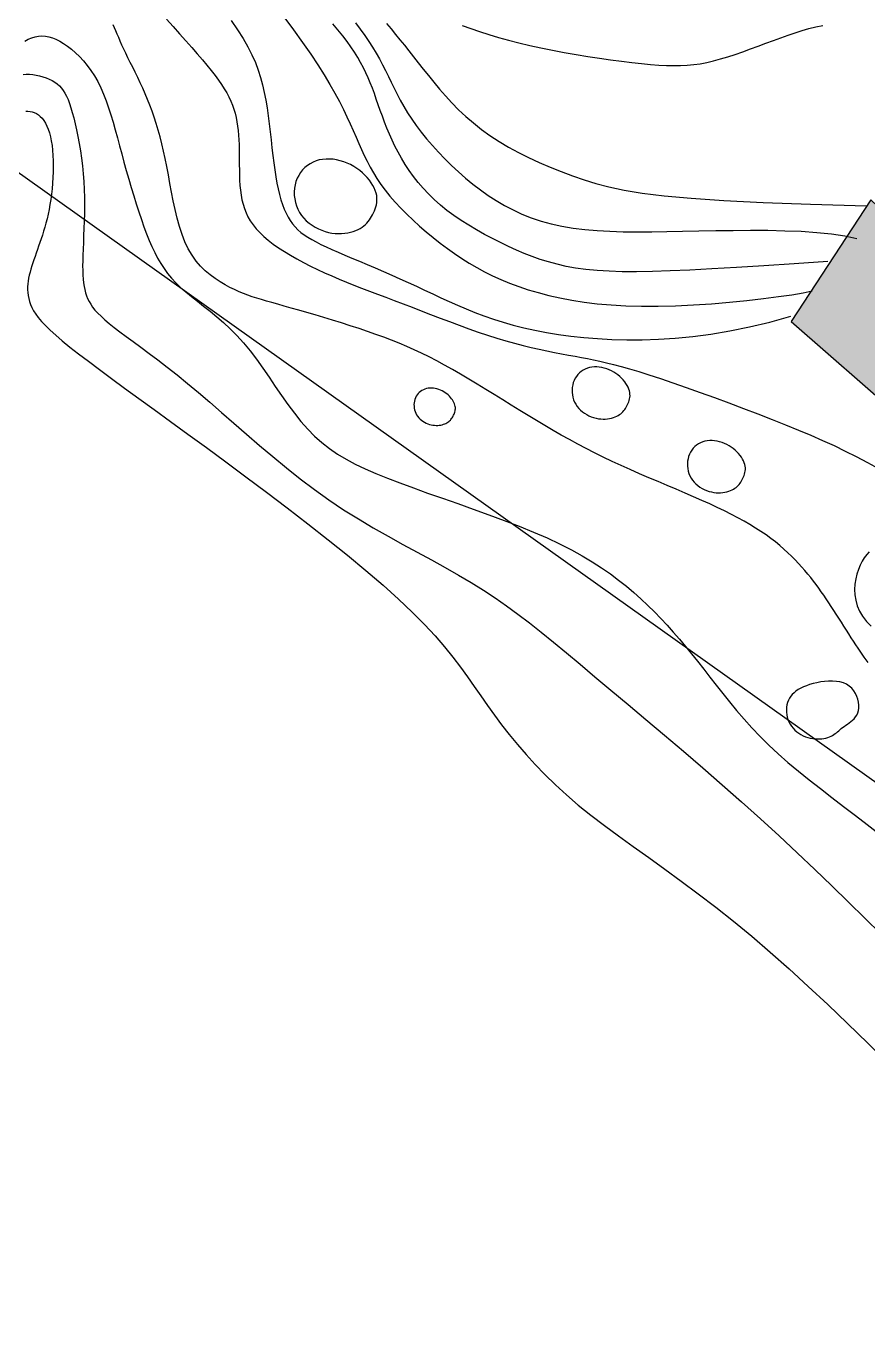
# Model space of a CAD drawing. Header units: millimetres. Extents: x 501029 to 503193, y 1805862 to 1807132.
# Drawn here: x 501779.2 to 501825.5, y 1806699.8 to 1806771.7 of the extents above; entities that cross this region are included whole.
import ezdxf

# ---------------------------------------------------------------- set-up
doc = ezdxf.new("R2010")
doc.units = ezdxf.units.MM
doc.header["$LTSCALE"] = 12
doc.header["$MEASUREMENT"] = 0
for name, color, linetype in [('3', 7, 'CONTINUOUS'), ('DM0', 7, 'CONTINUOUS'), ('DM1', 4, 'CONTINUOUS'), ('DMO', 7, 'CONTINUOUS'), ('KHUNG', 7, 'CONTINUOUS'), ('TEXT', 4, 'CONTINUOUS')]:
    doc.layers.add(name, color=color, linetype=linetype)

msp = doc.modelspace()

# ---------------------------------------------------------------- hatches: boundary and pattern name
at = {"layer": 'TEXT', "linetype": 'Continuous'}
h = msp.add_hatch(dxfattribs=at)
h.set_pattern_fill('HONEY', color=256, scale=5, style=0)
h.paths.add_polyline_path([(501834.647, 1806753.637), (501825.671, 1806762.171), (501821.294, 1806755.472), (501833.215, 1806745.056), (501845.386, 1806735.223), (501850.576, 1806739.156)])
h.paths.add_polyline_path([(501860.285, 1806730.99), (501856.257, 1806734.029), (501852.13, 1806737.872), (501850.576, 1806739.156), (501845.386, 1806735.223), (501856.613, 1806724.521), (501868.247, 1806715.404), (501872.286, 1806719.674), (501864.053, 1806726.646), (501861.896, 1806728.755)])
h.paths.add_polyline_path([(501872.954, 1806720.087), (501868.247, 1806715.404), (501871.208, 1806713.448), (501877.187, 1806715.808)])

# ---------------------------------------------------------------- linework, layer by layer
at = {"layer": '3', "color": 1, "linetype": 'Continuous', "flags": 128}
msp.add_lwpolyline([(502734.468, 1805863.404), (502565.854, 1806180.86), (502440.381, 1806356.363), (502262.265, 1806436.523), (502063.939, 1806567.977), (501955.637, 1806637.827), (501772.776, 1806767.939), (501708.223, 1807014.777), (501705.574, 1807125.556)], dxfattribs=at)
at = {"layer": 'DM0'}
msp.add_lwpolyline([(501823.307, 1806758.772), (501821.456, 1806758.651), (501819.785, 1806758.543), (501818.282, 1806758.45), (501816.932, 1806758.371), (501815.721, 1806758.307), (501814.636, 1806758.259), (501813.663, 1806758.228), (501812.789, 1806758.214), (501811.998, 1806758.218), (501811.279, 1806758.241), (501810.618, 1806758.282), (501810.007, 1806758.342), (501809.44, 1806758.42), (501808.912, 1806758.514), (501808.415, 1806758.626), (501807.943, 1806758.753), (501807.49, 1806758.896), (501807.05, 1806759.053), (501806.616, 1806759.225), (501806.182, 1806759.409), (501805.743, 1806759.607), (501805.301, 1806759.817), (501804.859, 1806760.039), (501804.419, 1806760.272), (501803.984, 1806760.516), (501803.558, 1806760.771), (501803.143, 1806761.036), (501802.743, 1806761.311), (501802.361, 1806761.595), (501801.998, 1806761.888), (501801.659, 1806762.19), (501801.342, 1806762.499), (501801.046, 1806762.815), (501800.771, 1806763.136), (501800.516, 1806763.462), (501800.279, 1806763.792), (501800.06, 1806764.124), (501799.857, 1806764.458), (501799.671, 1806764.794), (501799.499, 1806765.129), (501799.341, 1806765.463), (501799.194, 1806765.795), (501799.059, 1806766.125), (501798.932, 1806766.452), (501798.812, 1806766.775), (501798.697, 1806767.094), (501798.586, 1806767.409), (501798.477, 1806767.717), (501798.368, 1806768.02), (501798.258, 1806768.316), (501798.144, 1806768.605), (501798.025, 1806768.888), (501797.899, 1806769.168), (501797.763, 1806769.446), (501797.615, 1806769.726), (501797.454, 1806770.008), (501797.276, 1806770.294), (501797.081, 1806770.587), (501796.865, 1806770.889), (501796.627, 1806771.202), (501796.365, 1806771.527), (501796.078, 1806771.868)], dxfattribs=at)
at = {"layer": 'DM1'}
for points in [[(501786.931, 1806772.107), (501787.296, 1806771.703), (501787.653, 1806771.307), (501787.997, 1806770.923), (501788.324, 1806770.556), (501788.628, 1806770.208), (501788.908, 1806769.883), (501789.163, 1806769.578), (501789.394, 1806769.293), (501789.604, 1806769.024), (501789.792, 1806768.768), (501789.962, 1806768.524), (501790.113, 1806768.289), (501790.247, 1806768.06), (501790.365, 1806767.835), (501790.469, 1806767.612), (501790.56, 1806767.388), (501790.639, 1806767.163), (501790.707, 1806766.936), (501790.764, 1806766.705), (501790.811, 1806766.471), (501790.849, 1806766.233), (501790.88, 1806765.989), (501790.903, 1806765.739), (501790.919, 1806765.483), (501790.93, 1806765.219), (501790.936, 1806764.947), (501790.938, 1806764.669), (501790.939, 1806764.387), (501790.94, 1806764.102), (501790.943, 1806763.816), (501790.949, 1806763.531), (501790.96, 1806763.248), (501790.977, 1806762.97), (501791.003, 1806762.698), (501791.038, 1806762.433), (501791.084, 1806762.179), (501791.144, 1806761.932), (501791.218, 1806761.694), (501791.309, 1806761.463), (501791.417, 1806761.237), (501791.545, 1806761.016), (501791.694, 1806760.799), (501791.865, 1806760.585), (501792.061, 1806760.373), (501792.283, 1806760.162), (501792.532, 1806759.951), (501792.807, 1806759.741), (501793.104, 1806759.532), (501793.421, 1806759.325), (501793.757, 1806759.121), (501794.109, 1806758.92), (501794.474, 1806758.723), (501794.85, 1806758.53), (501795.235, 1806758.342), (501795.627, 1806758.161), (501796.023, 1806757.985), (501796.424, 1806757.815), (501796.832, 1806757.648), (501797.246, 1806757.483), (501797.669, 1806757.319), (501798.102, 1806757.154), (501798.544, 1806756.987), (501798.999, 1806756.816), (501799.465, 1806756.64), (501799.945, 1806756.457), (501800.44, 1806756.267), (501800.946, 1806756.071), (501801.461, 1806755.871), (501801.983, 1806755.67), (501802.509, 1806755.47), (501803.036, 1806755.273), (501803.562, 1806755.082), (501804.083, 1806754.899), (501804.598, 1806754.725), (501805.103, 1806754.564), (501805.596, 1806754.417), (501806.077, 1806754.284), (501806.545, 1806754.162), (501806.998, 1806754.052), (501807.438, 1806753.952), (501807.863, 1806753.861), (501808.273, 1806753.778), (501808.668, 1806753.702), (501809.046, 1806753.63), (501809.408, 1806753.564), (501809.754, 1806753.5), (501810.091, 1806753.436), (501810.428, 1806753.369), (501810.773, 1806753.296), (501811.134, 1806753.213), (501811.52, 1806753.117), (501811.938, 1806753.006), (501812.398, 1806752.875), (501812.907, 1806752.721), (501813.473, 1806752.542), (501814.103, 1806752.336), (501814.788, 1806752.104), (501815.518, 1806751.851), (501816.282, 1806751.58), (501817.069, 1806751.296), (501817.87, 1806751.001), (501818.673, 1806750.7), (501819.468, 1806750.396), (501820.244, 1806750.093), (501820.99, 1806749.795), (501821.699, 1806749.505), (501822.375, 1806749.219), (501823.024, 1806748.934), (501823.653, 1806748.646), (501824.268, 1806748.351), (501824.876, 1806748.045), (501825.484, 1806747.725), (501826.098, 1806747.386)], [(501790.498, 1806772.034), (501790.85, 1806771.533), (501791.154, 1806771.056), (501791.415, 1806770.6), (501791.638, 1806770.161), (501791.825, 1806769.735), (501791.982, 1806769.318), (501792.113, 1806768.906), (501792.223, 1806768.495), (501792.315, 1806768.081), (501792.394, 1806767.661), (501792.465, 1806767.231), (501792.528, 1806766.794), (501792.586, 1806766.353), (501792.639, 1806765.912), (501792.689, 1806765.474), (501792.738, 1806765.042), (501792.786, 1806764.62), (501792.836, 1806764.211), (501792.888, 1806763.819), (501792.944, 1806763.447), (501793.005, 1806763.097), (501793.072, 1806762.77), (501793.145, 1806762.464), (501793.225, 1806762.179), (501793.312, 1806761.914), (501793.407, 1806761.667), (501793.509, 1806761.438), (501793.62, 1806761.227), (501793.74, 1806761.031), (501793.869, 1806760.851), (501794.009, 1806760.684), (501794.16, 1806760.529), (501794.324, 1806760.384), (501794.505, 1806760.247), (501794.703, 1806760.114), (501794.921, 1806759.984), (501795.16, 1806759.854), (501795.423, 1806759.722), (501795.712, 1806759.586), (501796.029, 1806759.443), (501796.374, 1806759.292), (501796.745, 1806759.133), (501797.138, 1806758.966), (501797.551, 1806758.791), (501797.98, 1806758.61), (501798.42, 1806758.423), (501798.869, 1806758.231), (501799.323, 1806758.034), (501799.779, 1806757.832), (501800.234, 1806757.626), (501800.683, 1806757.418), (501801.13, 1806757.207), (501801.577, 1806756.996), (501802.027, 1806756.786), (501802.481, 1806756.577), (501802.942, 1806756.372), (501803.414, 1806756.171), (501803.898, 1806755.976), (501804.397, 1806755.788), (501804.914, 1806755.608), (501805.451, 1806755.437), (501806.009, 1806755.278), (501806.591, 1806755.129), (501807.197, 1806754.993), (501807.829, 1806754.871), (501808.488, 1806754.763), (501809.177, 1806754.67), (501809.895, 1806754.593), (501810.645, 1806754.534), (501811.429, 1806754.492), (501812.247, 1806754.471), (501813.1, 1806754.472), (501813.989, 1806754.5), (501814.914, 1806754.559), (501815.877, 1806754.652), (501816.878, 1806754.783), (501817.918, 1806754.956), (501818.997, 1806755.176), (501820.117, 1806755.445), (501821.277, 1806755.767)], [(501793.386, 1806772.249), (501793.93, 1806771.521), (501794.425, 1806770.837), (501794.869, 1806770.198), (501795.263, 1806769.602), (501795.614, 1806769.046), (501795.925, 1806768.526), (501796.201, 1806768.039), (501796.445, 1806767.582), (501796.664, 1806767.152), (501796.86, 1806766.745), (501797.039, 1806766.357), (501797.205, 1806765.986), (501797.362, 1806765.628), (501797.513, 1806765.282), (501797.663, 1806764.946), (501797.815, 1806764.617), (501797.972, 1806764.294), (501798.139, 1806763.975), (501798.317, 1806763.658), (501798.512, 1806763.342), (501798.726, 1806763.023), (501798.963, 1806762.702), (501799.226, 1806762.375), (501799.513, 1806762.045), (501799.822, 1806761.714), (501800.15, 1806761.382), (501800.495, 1806761.053), (501800.854, 1806760.727), (501801.225, 1806760.407), (501801.605, 1806760.094), (501801.993, 1806759.79), (501802.385, 1806759.497), (501802.78, 1806759.216), (501803.179, 1806758.948), (501803.586, 1806758.693), (501804.002, 1806758.449), (501804.43, 1806758.217), (501804.873, 1806757.997), (501805.332, 1806757.789), (501805.81, 1806757.592), (501806.31, 1806757.406), (501806.835, 1806757.23), (501807.385, 1806757.066), (501807.965, 1806756.914), (501808.577, 1806756.775), (501809.224, 1806756.652), (501809.907, 1806756.545), (501810.63, 1806756.457), (501811.395, 1806756.389), (501812.205, 1806756.342), (501813.063, 1806756.318), (501813.97, 1806756.318), (501814.926, 1806756.344), (501815.914, 1806756.392), (501816.913, 1806756.459), (501817.902, 1806756.542), (501818.86, 1806756.636), (501819.766, 1806756.738), (501820.599, 1806756.846), (501821.338, 1806756.954), (501821.963, 1806757.06), (501822.453, 1806757.159)], [(501825.537, 1806736.708), (501825.425, 1806736.856), (501825.313, 1806737.008), (501825.201, 1806737.167), (501825.088, 1806737.332), (501824.972, 1806737.505), (501824.853, 1806737.687), (501824.728, 1806737.879), (501824.6, 1806738.078), (501824.468, 1806738.284), (501824.333, 1806738.496), (501824.196, 1806738.712), (501824.057, 1806738.929), (501823.918, 1806739.148), (501823.777, 1806739.367), (501823.638, 1806739.583), (501823.499, 1806739.797), (501823.361, 1806740.005), (501823.225, 1806740.21), (501823.088, 1806740.41), (501822.95, 1806740.608), (501822.81, 1806740.804), (501822.668, 1806740.998), (501822.521, 1806741.191), (501822.37, 1806741.384), (501822.213, 1806741.577), (501822.05, 1806741.771), (501821.88, 1806741.966), (501821.702, 1806742.163), (501821.515, 1806742.36), (501821.319, 1806742.558), (501821.113, 1806742.756), (501820.896, 1806742.954), (501820.668, 1806743.151), (501820.429, 1806743.347), (501820.176, 1806743.542), (501819.911, 1806743.734), (501819.632, 1806743.925), (501819.338, 1806744.114), (501819.029, 1806744.301), (501818.704, 1806744.489), (501818.363, 1806744.676), (501818.004, 1806744.864), (501817.627, 1806745.053), (501817.232, 1806745.244), (501816.818, 1806745.437), (501816.384, 1806745.634), (501815.929, 1806745.834), (501815.458, 1806746.037), (501814.972, 1806746.244), (501814.475, 1806746.454), (501813.971, 1806746.667), (501813.461, 1806746.884), (501812.951, 1806747.104), (501812.443, 1806747.326), (501811.939, 1806747.552), (501811.444, 1806747.781), (501810.96, 1806748.013), (501810.485, 1806748.248), (501810.019, 1806748.487), (501809.558, 1806748.73), (501809.103, 1806748.977), (501808.65, 1806749.23), (501808.199, 1806749.488), (501807.746, 1806749.752), (501807.292, 1806750.022), (501806.834, 1806750.299), (501806.37, 1806750.583), (501805.902, 1806750.872), (501805.432, 1806751.163), (501804.962, 1806751.455), (501804.492, 1806751.745), (501804.026, 1806752.03), (501803.564, 1806752.308), (501803.108, 1806752.578), (501802.661, 1806752.837), (501802.223, 1806753.082), (501801.796, 1806753.311), (501801.378, 1806753.527), (501800.965, 1806753.73), (501800.556, 1806753.922), (501800.146, 1806754.104), (501799.733, 1806754.278), (501799.315, 1806754.446), (501798.888, 1806754.61), (501798.45, 1806754.77), (501797.997, 1806754.928), (501797.528, 1806755.087), (501797.047, 1806755.244), (501796.56, 1806755.398), (501796.071, 1806755.55), (501795.586, 1806755.697), (501795.11, 1806755.839), (501794.648, 1806755.974), (501794.206, 1806756.101), (501793.79, 1806756.22), (501793.403, 1806756.329), (501793.051, 1806756.428), (501792.729, 1806756.518), (501792.433, 1806756.602), (501792.158, 1806756.683), (501791.9, 1806756.762), (501791.653, 1806756.843), (501791.413, 1806756.928), (501791.175, 1806757.019), (501790.934, 1806757.12), (501790.685, 1806757.231), (501790.425, 1806757.356), (501790.156, 1806757.498), (501789.882, 1806757.657), (501789.607, 1806757.837), (501789.334, 1806758.04), (501789.067, 1806758.268), (501788.81, 1806758.522), (501788.566, 1806758.806), (501788.339, 1806759.122), (501788.133, 1806759.471), (501787.95, 1806759.855), (501787.789, 1806760.27), (501787.647, 1806760.709), (501787.521, 1806761.167), (501787.409, 1806761.639), (501787.308, 1806762.119), (501787.215, 1806762.601), (501787.127, 1806763.079), (501787.041, 1806763.549), (501786.956, 1806764.004), (501786.868, 1806764.441), (501786.777, 1806764.858), (501786.682, 1806765.258), (501786.584, 1806765.643), (501786.482, 1806766.013), (501786.375, 1806766.37), (501786.264, 1806766.716), (501786.148, 1806767.051), (501786.026, 1806767.378), (501785.899, 1806767.698), (501785.767, 1806768.011), (501785.631, 1806768.319), (501785.492, 1806768.619), (501785.352, 1806768.911), (501785.213, 1806769.195), (501785.076, 1806769.471), (501784.943, 1806769.736), (501784.816, 1806769.992), (501784.696, 1806770.236), (501784.585, 1806770.469), (501784.484, 1806770.69), (501784.392, 1806770.899), (501784.307, 1806771.098), (501784.227, 1806771.287), (501784.152, 1806771.467), (501784.078, 1806771.639), (501784.005, 1806771.803)], [(501797.337, 1806771.911), (501797.597, 1806771.562), (501797.838, 1806771.223), (501798.063, 1806770.892), (501798.272, 1806770.567), (501798.466, 1806770.246), (501798.648, 1806769.927), (501798.818, 1806769.608), (501798.98, 1806769.289), (501799.138, 1806768.968), (501799.295, 1806768.644), (501799.454, 1806768.318), (501799.621, 1806767.988), (501799.797, 1806767.654), (501799.986, 1806767.314), (501800.193, 1806766.968), (501800.421, 1806766.616), (501800.672, 1806766.257), (501800.946, 1806765.892), (501801.242, 1806765.524), (501801.558, 1806765.156), (501801.892, 1806764.788), (501802.243, 1806764.423), (501802.61, 1806764.064), (501802.991, 1806763.712), (501803.384, 1806763.37), (501803.789, 1806763.039), (501804.204, 1806762.722), (501804.63, 1806762.421), (501805.069, 1806762.136), (501805.524, 1806761.868), (501805.996, 1806761.62), (501806.487, 1806761.393), (501807, 1806761.188), (501807.535, 1806761.007), (501808.095, 1806760.85), (501808.682, 1806760.72), (501809.297, 1806760.616), (501809.942, 1806760.537), (501810.616, 1806760.481), (501811.321, 1806760.443), (501812.057, 1806760.422), (501812.824, 1806760.414), (501813.623, 1806760.417), (501814.454, 1806760.428), (501815.318, 1806760.445), (501816.216, 1806760.463), (501817.146, 1806760.481), (501818.097, 1806760.494), (501819.055, 1806760.501), (501820.009, 1806760.496), (501820.945, 1806760.477), (501821.85, 1806760.441), (501822.712, 1806760.383), (501823.516, 1806760.3), (501824.251, 1806760.189), (501824.903, 1806760.047)], [(501799.037, 1806771.87), (501799.288, 1806771.575), (501799.534, 1806771.28), (501799.778, 1806770.982), (501800.022, 1806770.679), (501800.27, 1806770.369), (501800.522, 1806770.048), (501800.783, 1806769.715), (501801.055, 1806769.368), (501801.339, 1806769.01), (501801.637, 1806768.641), (501801.95, 1806768.267), (501802.281, 1806767.889), (501802.632, 1806767.511), (501803.003, 1806767.135), (501803.396, 1806766.764), (501803.814, 1806766.402), (501804.258, 1806766.05), (501804.729, 1806765.712), (501805.226, 1806765.387), (501805.746, 1806765.076), (501806.289, 1806764.779), (501806.852, 1806764.495), (501807.433, 1806764.225), (501808.031, 1806763.968), (501808.643, 1806763.725), (501809.268, 1806763.495), (501809.904, 1806763.279), (501810.559, 1806763.076), (501811.274, 1806762.886), (501812.102, 1806762.709), (501813.095, 1806762.546), (501814.306, 1806762.396), (501815.786, 1806762.259), (501817.587, 1806762.135), (501819.762, 1806762.024), (501822.362, 1806761.927), (501825.439, 1806761.843)], [(501803.2, 1806771.76), (501803.668, 1806771.593), (501804.157, 1806771.429), (501804.665, 1806771.269), (501805.194, 1806771.112), (501805.745, 1806770.96), (501806.319, 1806770.812), (501806.914, 1806770.671), (501807.533, 1806770.536), (501808.168, 1806770.407), (501808.813, 1806770.286), (501809.462, 1806770.173), (501810.108, 1806770.068), (501810.744, 1806769.971), (501811.364, 1806769.883), (501811.961, 1806769.805), (501812.529, 1806769.736), (501813.061, 1806769.677), (501813.552, 1806769.63), (501814.007, 1806769.593), (501814.43, 1806769.569), (501814.829, 1806769.559), (501815.208, 1806769.562), (501815.574, 1806769.58), (501815.933, 1806769.614), (501816.29, 1806769.665), (501816.651, 1806769.733), (501817.022, 1806769.819), (501817.408, 1806769.924), (501817.807, 1806770.045), (501818.217, 1806770.18), (501818.633, 1806770.324), (501819.054, 1806770.476), (501819.477, 1806770.632), (501819.898, 1806770.789), (501820.316, 1806770.945), (501820.726, 1806771.096), (501821.126, 1806771.239), (501821.515, 1806771.372), (501821.896, 1806771.493), (501822.274, 1806771.601), (501822.655, 1806771.695), (501823.044, 1806771.774)], [(501779.053, 1806769.078), (501779.226, 1806769.087), (501779.406, 1806769.083), (501779.589, 1806769.067), (501779.774, 1806769.038), (501779.958, 1806768.998), (501780.139, 1806768.948), (501780.315, 1806768.887), (501780.484, 1806768.816), (501780.643, 1806768.736), (501780.79, 1806768.648), (501780.924, 1806768.551), (501781.046, 1806768.445), (501781.156, 1806768.326), (501781.258, 1806768.192), (501781.351, 1806768.043), (501781.438, 1806767.874), (501781.52, 1806767.686), (501781.599, 1806767.474), (501781.677, 1806767.238), (501781.754, 1806766.974), (501781.833, 1806766.682), (501781.911, 1806766.364), (501781.989, 1806766.022), (501782.064, 1806765.658), (501782.135, 1806765.276), (501782.201, 1806764.878), (501782.26, 1806764.466), (501782.312, 1806764.044), (501782.355, 1806763.613), (501782.387, 1806763.177), (501782.408, 1806762.737), (501782.419, 1806762.298), (501782.421, 1806761.861), (501782.417, 1806761.43), (501782.407, 1806761.008), (501782.393, 1806760.597), (501782.378, 1806760.202), (501782.362, 1806759.823), (501782.347, 1806759.466), (501782.335, 1806759.132), (501782.327, 1806758.823), (501782.324, 1806758.54), (501782.327, 1806758.278), (501782.335, 1806758.037), (501782.35, 1806757.813), (501782.371, 1806757.606), (501782.4, 1806757.413), (501782.437, 1806757.232), (501782.482, 1806757.06), (501782.536, 1806756.896), (501782.599, 1806756.738), (501782.675, 1806756.583), (501782.765, 1806756.429), (501782.874, 1806756.272), (501783.003, 1806756.111), (501783.155, 1806755.944), (501783.334, 1806755.767), (501783.543, 1806755.578), (501783.783, 1806755.374), (501784.059, 1806755.154), (501784.372, 1806754.914), (501784.721, 1806754.653), (501785.106, 1806754.369), (501785.526, 1806754.06), (501785.978, 1806753.724), (501786.462, 1806753.36), (501786.977, 1806752.965), (501787.521, 1806752.537), (501788.093, 1806752.075), (501788.692, 1806751.577), (501789.317, 1806751.043), (501789.966, 1806750.477), (501790.638, 1806749.887), (501791.332, 1806749.28), (501792.045, 1806748.663), (501792.778, 1806748.042), (501793.529, 1806747.424), (501794.295, 1806746.817), (501795.077, 1806746.226), (501795.872, 1806745.66), (501796.679, 1806745.123), (501797.493, 1806744.613), (501798.309, 1806744.128), (501799.124, 1806743.663), (501799.932, 1806743.215), (501800.728, 1806742.781), (501801.508, 1806742.358), (501802.266, 1806741.941), (501802.999, 1806741.528), (501803.701, 1806741.115), (501804.37, 1806740.699), (501805.015, 1806740.274), (501805.644, 1806739.835), (501806.269, 1806739.377), (501806.9, 1806738.895), (501807.547, 1806738.383), (501808.221, 1806737.836), (501808.931, 1806737.249), (501809.689, 1806736.617), (501810.504, 1806735.934), (501811.383, 1806735.197), (501812.32, 1806734.411), (501813.304, 1806733.583), (501814.324, 1806732.719), (501815.371, 1806731.826), (501816.434, 1806730.911), (501817.503, 1806729.981), (501818.567, 1806729.043), (501819.615, 1806728.102), (501820.639, 1806727.167), (501821.63, 1806726.242), (501822.59, 1806725.327), (501823.527, 1806724.423), (501824.445, 1806723.527), (501825.35, 1806722.64), (501826.249, 1806721.759)], [(501779.198, 1806767.052), (501779.316, 1806767.053), (501779.434, 1806767.042), (501779.551, 1806767.018), (501779.666, 1806766.98), (501779.779, 1806766.926), (501779.888, 1806766.855), (501779.992, 1806766.767), (501780.092, 1806766.66), (501780.185, 1806766.536), (501780.273, 1806766.394), (501780.354, 1806766.234), (501780.428, 1806766.055), (501780.494, 1806765.86), (501780.551, 1806765.646), (501780.6, 1806765.414), (501780.639, 1806765.164), (501780.669, 1806764.898), (501780.689, 1806764.616), (501780.701, 1806764.322), (501780.703, 1806764.02), (501780.698, 1806763.712), (501780.685, 1806763.401), (501780.665, 1806763.09), (501780.638, 1806762.783), (501780.605, 1806762.482), (501780.567, 1806762.19), (501780.523, 1806761.909), (501780.474, 1806761.641), (501780.421, 1806761.383), (501780.364, 1806761.135), (501780.304, 1806760.897), (501780.241, 1806760.667), (501780.176, 1806760.445), (501780.11, 1806760.231), (501780.042, 1806760.023), (501779.973, 1806759.821), (501779.904, 1806759.624), (501779.836, 1806759.432), (501779.769, 1806759.244), (501779.704, 1806759.061), (501779.641, 1806758.881), (501779.581, 1806758.705), (501779.526, 1806758.533), (501779.474, 1806758.363), (501779.428, 1806758.196), (501779.388, 1806758.031), (501779.354, 1806757.868), (501779.327, 1806757.706), (501779.308, 1806757.546), (501779.298, 1806757.386), (501779.298, 1806757.227), (501779.307, 1806757.067), (501779.328, 1806756.906), (501779.36, 1806756.745), (501779.404, 1806756.582), (501779.462, 1806756.416), (501779.535, 1806756.248), (501779.626, 1806756.074), (501779.741, 1806755.891), (501779.884, 1806755.696), (501780.061, 1806755.484), (501780.277, 1806755.254), (501780.535, 1806755.001), (501780.842, 1806754.722), (501781.202, 1806754.415), (501781.62, 1806754.074), (501782.099, 1806753.699), (501782.641, 1806753.287), (501783.244, 1806752.837), (501783.908, 1806752.348), (501784.633, 1806751.819), (501785.416, 1806751.25), (501786.258, 1806750.638), (501787.159, 1806749.984), (501788.116, 1806749.286), (501789.131, 1806748.544), (501790.198, 1806747.757), (501791.306, 1806746.933), (501792.438, 1806746.084), (501793.579, 1806745.217), (501794.711, 1806744.343), (501795.82, 1806743.471), (501796.889, 1806742.611), (501797.903, 1806741.774), (501798.846, 1806740.967), (501799.701, 1806740.201), (501800.457, 1806739.484), (501801.122, 1806738.811), (501801.708, 1806738.178), (501802.227, 1806737.578), (501802.69, 1806737.005), (501803.109, 1806736.454), (501803.497, 1806735.919), (501803.866, 1806735.394), (501804.227, 1806734.873), (501804.592, 1806734.351), (501804.972, 1806733.823), (501805.371, 1806733.288), (501805.792, 1806732.748), (501806.238, 1806732.203), (501806.711, 1806731.653), (501807.214, 1806731.1), (501807.751, 1806730.545), (501808.323, 1806729.987), (501808.934, 1806729.428), (501809.587, 1806728.87), (501810.283, 1806728.31), (501811.02, 1806727.746), (501811.797, 1806727.172), (501812.611, 1806726.584), (501813.459, 1806725.977), (501814.338, 1806725.345), (501815.247, 1806724.683), (501816.183, 1806723.988), (501817.142, 1806723.253), (501818.124, 1806722.473), (501819.124, 1806721.646), (501820.144, 1806720.771), (501821.181, 1806719.852), (501822.237, 1806718.89), (501823.309, 1806717.888), (501824.399, 1806716.847), (501825.504, 1806715.771), (501826.626, 1806714.661)]]:
    msp.add_lwpolyline(points, dxfattribs=at)
msp.add_lwpolyline([(501825.671, 1806762.171), (501821.294, 1806755.472), (501821.294, 1806755.472), (501833.215, 1806745.056), (501845.386, 1806735.223), (501850.576, 1806739.156), (501834.647, 1806753.637)], close=True, dxfattribs=at)
at = {"layer": 'DMO'}
msp.add_lwpolyline([(501779.142, 1806770.908), (501779.334, 1806771.012), (501779.524, 1806771.092), (501779.711, 1806771.15), (501779.898, 1806771.185), (501780.084, 1806771.196), (501780.273, 1806771.185), (501780.463, 1806771.15), (501780.658, 1806771.092), (501780.857, 1806771.012), (501781.063, 1806770.908), (501781.275, 1806770.782), (501781.492, 1806770.633), (501781.712, 1806770.461), (501781.933, 1806770.268), (501782.153, 1806770.054), (501782.368, 1806769.819), (501782.578, 1806769.563), (501782.78, 1806769.287), (501782.972, 1806768.992), (501783.152, 1806768.678), (501783.318, 1806768.345), (501783.472, 1806767.994), (501783.614, 1806767.627), (501783.748, 1806767.245), (501783.876, 1806766.849), (501783.998, 1806766.44), (501784.116, 1806766.019), (501784.234, 1806765.587), (501784.352, 1806765.146), (501784.473, 1806764.696), (501784.597, 1806764.24), (501784.726, 1806763.779), (501784.858, 1806763.318), (501784.993, 1806762.858), (501785.13, 1806762.403), (501785.27, 1806761.956), (501785.411, 1806761.52), (501785.554, 1806761.098), (501785.698, 1806760.692), (501785.842, 1806760.307), (501785.986, 1806759.944), (501786.133, 1806759.602), (501786.285, 1806759.279), (501786.446, 1806758.972), (501786.616, 1806758.679), (501786.799, 1806758.399), (501786.998, 1806758.129), (501787.216, 1806757.867), (501787.453, 1806757.61), (501787.715, 1806757.357), (501788.001, 1806757.106), (501788.309, 1806756.852), (501788.637, 1806756.592), (501788.98, 1806756.322), (501789.336, 1806756.04), (501789.7, 1806755.74), (501790.07, 1806755.42), (501790.442, 1806755.076), (501790.812, 1806754.704), (501791.177, 1806754.3), (501791.535, 1806753.863), (501791.886, 1806753.398), (501792.233, 1806752.912), (501792.578, 1806752.414), (501792.922, 1806751.909), (501793.267, 1806751.406), (501793.616, 1806750.911), (501793.97, 1806750.433), (501794.331, 1806749.978), (501794.702, 1806749.554), (501795.085, 1806749.166), (501795.483, 1806748.811), (501795.901, 1806748.485), (501796.344, 1806748.182), (501796.816, 1806747.898), (501797.322, 1806747.628), (501797.867, 1806747.368), (501798.454, 1806747.112), (501799.088, 1806746.855), (501799.774, 1806746.593), (501800.513, 1806746.322), (501801.298, 1806746.041), (501802.116, 1806745.753), (501802.958, 1806745.457), (501803.811, 1806745.154), (501804.665, 1806744.845), (501805.508, 1806744.532), (501806.331, 1806744.214), (501807.12, 1806743.894), (501807.866, 1806743.571), (501808.56, 1806743.246), (501809.203, 1806742.92), (501809.8, 1806742.592), (501810.354, 1806742.261), (501810.871, 1806741.928), (501811.353, 1806741.592), (501811.806, 1806741.253), (501812.234, 1806740.91), (501812.64, 1806740.563), (501813.029, 1806740.213), (501813.404, 1806739.858), (501813.769, 1806739.498), (501814.124, 1806739.133), (501814.471, 1806738.761), (501814.812, 1806738.381), (501815.148, 1806737.994), (501815.483, 1806737.598), (501815.816, 1806737.193), (501816.15, 1806736.778), (501816.487, 1806736.352), (501816.828, 1806735.914), (501817.176, 1806735.467), (501817.535, 1806735.011), (501817.907, 1806734.547), (501818.294, 1806734.077), (501818.701, 1806733.603), (501819.13, 1806733.125), (501819.583, 1806732.645), (501820.064, 1806732.165), (501820.575, 1806731.685), (501821.119, 1806731.207), (501821.692, 1806730.729), (501822.289, 1806730.251), (501822.906, 1806729.771), (501823.538, 1806729.287), (501824.182, 1806728.797), (501824.831, 1806728.302), (501825.482, 1806727.798), (501826.131, 1806727.286)], dxfattribs=at)
at = {"layer": 'KHUNG'}
for points in [[(501797.403, 1806763.906), (501797.234, 1806764.012), (501797.056, 1806764.109), (501796.872, 1806764.193), (501796.683, 1806764.266), (501796.49, 1806764.326), (501796.295, 1806764.372), (501796.1, 1806764.404), (501795.905, 1806764.42), (501795.713, 1806764.419), (501795.524, 1806764.401), (501795.341, 1806764.366), (501795.164, 1806764.313), (501794.995, 1806764.244), (501794.835, 1806764.159), (501794.684, 1806764.058), (501794.545, 1806763.944), (501794.418, 1806763.816), (501794.305, 1806763.674), (501794.206, 1806763.521), (501794.124, 1806763.357), (501794.058, 1806763.182), (501794.009, 1806762.998), (501793.977, 1806762.809), (501793.963, 1806762.615), (501793.966, 1806762.418), (501793.987, 1806762.222), (501794.025, 1806762.028), (501794.082, 1806761.838), (501794.156, 1806761.655), (501794.248, 1806761.48), (501794.357, 1806761.315), (501794.483, 1806761.162), (501794.624, 1806761.02), (501794.776, 1806760.889), (501794.939, 1806760.772), (501795.111, 1806760.666), (501795.289, 1806760.575), (501795.471, 1806760.496), (501795.657, 1806760.432), (501795.843, 1806760.382), (501796.029, 1806760.347), (501796.212, 1806760.326), (501796.392, 1806760.317), (501796.568, 1806760.321), (501796.738, 1806760.336), (501796.903, 1806760.36), (501797.059, 1806760.394), (501797.208, 1806760.436), (501797.346, 1806760.486), (501797.474, 1806760.541), (501797.591, 1806760.602), (501797.697, 1806760.669), (501797.793, 1806760.74), (501797.88, 1806760.815), (501797.959, 1806760.896), (501798.032, 1806760.98), (501798.099, 1806761.068), (501798.16, 1806761.161), (501798.218, 1806761.257), (501798.272, 1806761.356), (501798.324, 1806761.458), (501798.372, 1806761.564), (501798.416, 1806761.674), (501798.453, 1806761.786), (501798.482, 1806761.903), (501798.503, 1806762.023), (501798.513, 1806762.147), (501798.511, 1806762.274), (501798.496, 1806762.406), (501798.467, 1806762.542), (501798.422, 1806762.682), (501798.361, 1806762.825), (501798.286, 1806762.97), (501798.197, 1806763.114), (501798.095, 1806763.257), (501797.979, 1806763.398), (501797.852, 1806763.534), (501797.713, 1806763.665), (501797.563, 1806763.79)], [(501811.653, 1806752.621), (501811.535, 1806752.695), (501811.41, 1806752.763), (501811.281, 1806752.822), (501811.149, 1806752.873), (501811.014, 1806752.915), (501810.878, 1806752.947), (501810.741, 1806752.969), (501810.604, 1806752.98), (501810.47, 1806752.98), (501810.338, 1806752.968), (501810.209, 1806752.943), (501810.086, 1806752.906), (501809.967, 1806752.857), (501809.855, 1806752.798), (501809.75, 1806752.728), (501809.652, 1806752.647), (501809.564, 1806752.558), (501809.484, 1806752.459), (501809.415, 1806752.352), (501809.357, 1806752.236), (501809.311, 1806752.114), (501809.277, 1806751.986), (501809.255, 1806751.853), (501809.245, 1806751.717), (501809.247, 1806751.579), (501809.262, 1806751.442), (501809.289, 1806751.306), (501809.328, 1806751.173), (501809.38, 1806751.045), (501809.444, 1806750.923), (501809.521, 1806750.807), (501809.609, 1806750.7), (501809.707, 1806750.6), (501809.814, 1806750.509), (501809.928, 1806750.427), (501810.048, 1806750.353), (501810.173, 1806750.289), (501810.301, 1806750.234), (501810.431, 1806750.189), (501810.561, 1806750.154), (501810.691, 1806750.129), (501810.819, 1806750.115), (501810.945, 1806750.109), (501811.068, 1806750.111), (501811.188, 1806750.122), (501811.303, 1806750.139), (501811.412, 1806750.163), (501811.516, 1806750.192), (501811.613, 1806750.227), (501811.703, 1806750.266), (501811.784, 1806750.308), (501811.859, 1806750.355), (501811.926, 1806750.404), (501811.987, 1806750.457), (501812.043, 1806750.514), (501812.093, 1806750.573), (501812.14, 1806750.635), (501812.183, 1806750.699), (501812.223, 1806750.766), (501812.261, 1806750.836), (501812.298, 1806750.908), (501812.331, 1806750.982), (501812.362, 1806751.058), (501812.388, 1806751.137), (501812.409, 1806751.218), (501812.423, 1806751.303), (501812.43, 1806751.389), (501812.429, 1806751.479), (501812.418, 1806751.571), (501812.398, 1806751.666), (501812.366, 1806751.764), (501812.324, 1806751.864), (501812.271, 1806751.965), (501812.209, 1806752.066), (501812.137, 1806752.167), (501812.056, 1806752.265), (501811.967, 1806752.361), (501811.87, 1806752.452), (501811.765, 1806752.539)], [(501802.27, 1806751.555), (501802.185, 1806751.609), (501802.096, 1806751.657), (501802.004, 1806751.699), (501801.909, 1806751.736), (501801.813, 1806751.766), (501801.716, 1806751.789), (501801.618, 1806751.804), (501801.52, 1806751.812), (501801.424, 1806751.812), (501801.33, 1806751.803), (501801.238, 1806751.785), (501801.15, 1806751.759), (501801.065, 1806751.724), (501800.985, 1806751.682), (501800.91, 1806751.632), (501800.841, 1806751.574), (501800.777, 1806751.51), (501800.72, 1806751.44), (501800.671, 1806751.363), (501800.63, 1806751.281), (501800.597, 1806751.193), (501800.572, 1806751.102), (501800.557, 1806751.007), (501800.549, 1806750.91), (501800.551, 1806750.812), (501800.561, 1806750.714), (501800.581, 1806750.617), (501800.609, 1806750.522), (501800.646, 1806750.43), (501800.692, 1806750.342), (501800.747, 1806750.26), (501800.81, 1806750.183), (501800.88, 1806750.112), (501800.956, 1806750.047), (501801.037, 1806749.988), (501801.123, 1806749.936), (501801.212, 1806749.89), (501801.304, 1806749.851), (501801.396, 1806749.818), (501801.49, 1806749.794), (501801.582, 1806749.776), (501801.674, 1806749.765), (501801.764, 1806749.761), (501801.852, 1806749.763), (501801.937, 1806749.77), (501802.019, 1806749.783), (501802.098, 1806749.8), (501802.172, 1806749.821), (501802.241, 1806749.845), (501802.305, 1806749.873), (501802.363, 1806749.904), (501802.416, 1806749.937), (501802.464, 1806749.972), (501802.508, 1806750.01), (501802.548, 1806750.05), (501802.584, 1806750.092), (501802.617, 1806750.137), (501802.648, 1806750.183), (501802.677, 1806750.231), (501802.704, 1806750.28), (501802.73, 1806750.332), (501802.754, 1806750.385), (501802.776, 1806750.439), (501802.794, 1806750.496), (501802.809, 1806750.554), (501802.819, 1806750.614), (501802.824, 1806750.676), (501802.824, 1806750.74), (501802.816, 1806750.806), (501802.801, 1806750.874), (501802.779, 1806750.944), (501802.749, 1806751.015), (501802.711, 1806751.087), (501802.667, 1806751.159), (501802.615, 1806751.231), (501802.558, 1806751.301), (501802.494, 1806751.37), (501802.424, 1806751.435), (501802.35, 1806751.497)], [(501817.998, 1806748.564), (501817.88, 1806748.639), (501817.755, 1806748.706), (501817.626, 1806748.765), (501817.494, 1806748.816), (501817.359, 1806748.858), (501817.223, 1806748.891), (501817.086, 1806748.913), (501816.949, 1806748.924), (501816.815, 1806748.923), (501816.683, 1806748.911), (501816.554, 1806748.886), (501816.431, 1806748.849), (501816.312, 1806748.801), (501816.2, 1806748.741), (501816.095, 1806748.671), (501815.997, 1806748.591), (501815.909, 1806748.501), (501815.829, 1806748.402), (501815.76, 1806748.295), (501815.702, 1806748.18), (501815.656, 1806748.057), (501815.622, 1806747.929), (501815.6, 1806747.796), (501815.59, 1806747.66), (501815.592, 1806747.523), (501815.607, 1806747.385), (501815.634, 1806747.25), (501815.673, 1806747.117), (501815.725, 1806746.988), (501815.789, 1806746.866), (501815.866, 1806746.751), (501815.954, 1806746.643), (501816.052, 1806746.544), (501816.159, 1806746.453), (501816.273, 1806746.37), (501816.393, 1806746.296), (501816.518, 1806746.232), (501816.646, 1806746.177), (501816.776, 1806746.132), (501816.906, 1806746.097), (501817.036, 1806746.073), (501817.164, 1806746.058), (501817.29, 1806746.052), (501817.413, 1806746.055), (501817.533, 1806746.065), (501817.648, 1806746.082), (501817.757, 1806746.106), (501817.861, 1806746.135), (501817.958, 1806746.17), (501818.048, 1806746.209), (501818.129, 1806746.252), (501818.204, 1806746.298), (501818.271, 1806746.348), (501818.332, 1806746.401), (501818.387, 1806746.457), (501818.438, 1806746.516), (501818.485, 1806746.578), (501818.528, 1806746.642), (501818.568, 1806746.71), (501818.606, 1806746.779), (501818.643, 1806746.851), (501818.676, 1806746.925), (501818.707, 1806747.001), (501818.733, 1806747.08), (501818.754, 1806747.162), (501818.768, 1806747.246), (501818.775, 1806747.333), (501818.774, 1806747.422), (501818.763, 1806747.514), (501818.743, 1806747.61), (501818.711, 1806747.708), (501818.669, 1806747.808), (501818.616, 1806747.909), (501818.554, 1806748.01), (501818.482, 1806748.11), (501818.401, 1806748.208), (501818.312, 1806748.304), (501818.215, 1806748.396), (501818.11, 1806748.483)], [(501824.339, 1806735.515), (501824.168, 1806735.591), (501823.98, 1806735.645), (501823.779, 1806735.677), (501823.569, 1806735.691), (501823.354, 1806735.689), (501823.136, 1806735.671), (501822.919, 1806735.642), (501822.707, 1806735.601), (501822.503, 1806735.552), (501822.31, 1806735.496), (501822.132, 1806735.435), (501821.968, 1806735.369), (501821.818, 1806735.298), (501821.682, 1806735.222), (501821.56, 1806735.14), (501821.451, 1806735.051), (501821.356, 1806734.957), (501821.273, 1806734.855), (501821.202, 1806734.747), (501821.144, 1806734.632), (501821.098, 1806734.509), (501821.064, 1806734.381), (501821.042, 1806734.248), (501821.032, 1806734.112), (501821.034, 1806733.975), (501821.049, 1806733.838), (501821.076, 1806733.702), (501821.115, 1806733.569), (501821.167, 1806733.44), (501821.231, 1806733.318), (501821.308, 1806733.203), (501821.396, 1806733.095), (501821.494, 1806732.996), (501821.601, 1806732.905), (501821.715, 1806732.822), (501821.835, 1806732.749), (501821.96, 1806732.684), (501822.088, 1806732.629), (501822.218, 1806732.584), (501822.348, 1806732.549), (501822.478, 1806732.525), (501822.606, 1806732.51), (501822.732, 1806732.504), (501822.855, 1806732.507), (501822.975, 1806732.517), (501823.09, 1806732.534), (501823.199, 1806732.558), (501823.303, 1806732.588), (501823.4, 1806732.622), (501823.49, 1806732.661), (501823.572, 1806732.704), (501823.647, 1806732.75), (501823.717, 1806732.799), (501823.784, 1806732.851), (501823.849, 1806732.905), (501823.914, 1806732.961), (501823.981, 1806733.019), (501824.05, 1806733.078), (501824.125, 1806733.138), (501824.205, 1806733.199), (501824.293, 1806733.26), (501824.387, 1806733.323), (501824.482, 1806733.389), (501824.578, 1806733.46), (501824.671, 1806733.537), (501824.758, 1806733.621), (501824.838, 1806733.715), (501824.906, 1806733.819), (501824.961, 1806733.935), (501824.999, 1806734.064), (501825.019, 1806734.207), (501825.021, 1806734.362), (501825.003, 1806734.523), (501824.966, 1806734.687), (501824.91, 1806734.851), (501824.834, 1806735.009), (501824.74, 1806735.159), (501824.626, 1806735.296), (501824.492, 1806735.416)]]:
    msp.add_lwpolyline(points, close=True, dxfattribs=at)
msp.add_lwpolyline([(501825.587, 1806742.806), (501825.448, 1806742.654), (501825.318, 1806742.482), (501825.198, 1806742.288), (501825.089, 1806742.073), (501824.991, 1806741.837), (501824.908, 1806741.582), (501824.844, 1806741.312), (501824.802, 1806741.03), (501824.785, 1806740.738), (501824.798, 1806740.441), (501824.844, 1806740.141), (501824.928, 1806739.841), (501825.051, 1806739.545), (501825.219, 1806739.255), (501825.433, 1806738.976), (501825.687, 1806738.709)], dxfattribs=at)

doc.saveas('drawing.dxf')
